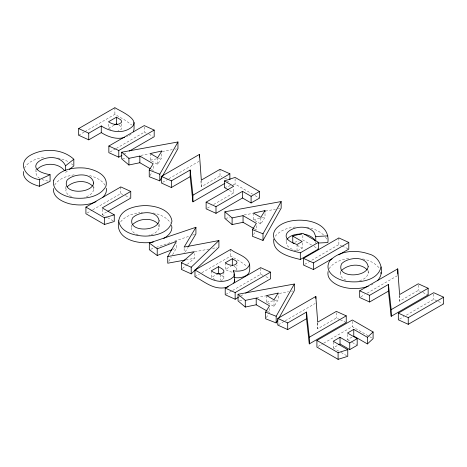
<?xml version="1.0" encoding="UTF-8"?>
<svg xmlns="http://www.w3.org/2000/svg" width="467" height="467" viewBox="0 0 467 467"><rect width="100%" height="100%" fill="white"/><g stroke="black" fill="none" stroke-linecap="round" stroke-linejoin="round"><path stroke-width="0.35" stroke-dasharray="2.33 1.75" d="M302.172 242.858L302.172 248.187L297.03 251.153C292.435 249.623 284.911 246.891 286.37 240.663M121.543 123.843L121.35 129.149L120.118 130.258L117.853 131.075M39.619 178.336C37.074 176.952 35.27 173.963 36.193 171.05M236.687 270.189L236.985 265.034M93.68 185.703C95.28 191.686 89.938 196.122 84.638 197.22M159.119 224.148C160.379 229.373 155.867 233.401 151.255 234.632M368.194 270.65C369.298 276.143 363.822 279.745 359.158 280.836M71.509 196.589C68.077 195.55 64.195 191.826 66.571 188.09M138.127 234.726C134.315 233.938 129.429 230.114 132.015 225.87M346.024 280.206C342.895 279.178 338.984 275.939 340.846 272.325M54.639 185.072C58.778 178.447 67.09 175.89 74.434 174.769M329.153 268.688C333.292 262.063 341.605 259.5 348.948 258.385M168.78 261.392L171.214 257.136M172.609 254.702L176.438 248.012L176.438 243.354M24.447 168.132C28.382 161.022 37.056 158.336 44.634 157.309M185.241 251.888L187.822 247.557M149.954 175.586L152.096 172.142M150.298 153.515L150.298 160.175L157.63 164.407L161.815 157.7L161.815 151.705M253.511 234.597L255.297 231.725M253.499 213.098L253.499 219.759L260.831 223.991L265.017 217.278L265.017 213.285M266.318 317.642L268.461 314.198M266.663 295.57L266.663 302.231L273.995 306.463L278.18 299.756L278.18 293.761M275.215 236.238C280.433 229.986 288.834 227.277 296.749 226.898M120.661 221.743C125.372 216.081 132.78 213.536 139.872 212.549M223.862 271.981L223.862 278.641L222.59 279.885L220.447 280.661M182.463 268.502L186.777 264.807M187.32 264.345L194.325 258.344L194.325 253.68M65.538 172.469L68.305 170.28M131.064 134.303L126.493 136.837M226.746 182.27L229.875 180.455M78.666 135.249L84.288 132.003M84.912 131.641L114.894 114.327L125.565 120.486L131.717 124.975M114.012 125.255L108.548 128.407L108.548 122.412M110.101 151.962L115.688 148.734M116.312 148.378L144.262 132.237L146.247 133.142M123.749 154.314L126.855 152.522M87.166 213.022L92.151 210.138M92.775 209.782L120.825 193.583L122.809 194.488M102.22 209.234L102.22 214.563L106.558 212.059M162.662 182.305L168.278 179.059M168.902 178.703L198.843 161.413M200.909 181.056L201.318 186.771L220.004 175.983L221.977 176.876M207.377 208.113L211.137 205.941M213.641 204.493L233.698 192.912L233.698 187.582M194.972 276.703L199.362 274.17M201.872 272.722L230.716 256.068L241.165 262.104L247.393 266.645M211.277 270.866L211.277 277.526L216.741 274.374M225.246 262.798L225.246 269.465L231.136 266.062M225.841 294.373L232.052 290.789M232.671 290.433L260.621 274.292L263.271 275.495M238.87 297.088L240.114 296.37M240.733 296.014L243.838 294.216M304.706 264.316L338.867 244.597L341.517 245.794M278.402 324.717L284.642 321.115M285.267 320.759L315.207 303.468M360.927 296.767L364.669 294.607M367.167 293.165L397.732 275.518M317.268 323.111L317.683 328.826L336.363 318.039L339.655 319.527M318.155 346.386L323.129 343.514M323.748 343.157L352.34 326.649L371.837 337.91M399.168 295.523L399.583 301.238L418.269 290.451L420.242 291.344M333.216 341.932L333.216 347.927L338.172 345.066M347.471 334.366L347.471 339.696L352.509 336.789M399.565 319.084L403.914 316.573M406.395 315.137L433.726 299.359L442.325 303.264M371.166 285.033L372.87 284.216M172.463 249.559L176.438 248.012M150.689 249.238L155.482 247.615M156.171 247.382L171.938 242.052M174.676 241.13L189.071 236.261M192.497 235.099L194.558 234.405M224.452 187.576L230.429 185.609M233.086 184.734L235.082 184.074L252.571 194.173M294.782 242.204L298.816 241.1M150.298 160.175L161.815 157.7M253.499 219.759L265.017 217.278M266.663 302.231L278.18 299.756M194.78 251.748L208.971 249.08M212.52 248.415L216.781 247.615M185.93 259.88L194.325 258.344M122.407 158.739L126.68 157.963M140.923 155.371L149.469 153.818M162.288 151.483L172.259 149.668M175.107 149.154L176.532 148.891M225.608 218.322L229.881 217.546M244.124 214.954L252.67 213.401M265.49 211.066L275.46 209.251M278.309 208.737L279.733 208.475M239.478 300.666L243.038 300.018M256.57 297.555L266.546 295.745M279.365 293.41L288.624 291.729M291.472 291.21L292.897 290.947M148.792 235.228L150.082 235M141.168 212.473L142.464 212.397M48.037 181.044L44.604 180.478L42.018 179.433M152.995 212.97C159.65 214.219 166.807 217.19 170.583 223.068M362.76 258.922C368.889 260.107 374.913 262.985 379.041 267.766M232.041 272.098L229.653 271.683L225.246 269.465M306.749 227.382C312.884 228.357 319.06 230.692 323.625 235M57.85 157.969L64.481 159.848L68.678 161.891M89.623 175.545C95.484 177.221 101.829 179.906 105.145 185.288M224.609 178.073L227.242 179.264M422.874 292.535L428.14 294.922M340.315 319.831L346.24 322.51M148.891 134.338L152.861 136.142M342.177 246.097L348.131 248.8M125.46 195.685L129.429 197.488M265.916 276.697L269.226 278.198M215.036 279.599L211.277 277.526M234.002 266.248L236.442 267.865L236.985 269.027M255.07 195.615L259.442 198.142M229.385 190.425L233.698 192.912M311.6 245.041L302.855 239.991L302.855 234.667M314.098 246.483L318.471 249.01M109.062 128.705L110.621 129.604M297.152 245.292L302.172 248.187M151.355 169.375L153.17 170.42L153.17 165.756M254.556 228.953L256.371 230.003L256.371 225.339M347.471 339.696L351.721 342.153M352.328 342.504L357.185 345.306M102.22 214.563L107.036 217.348M107.644 217.692L114.269 221.521M333.216 347.927L340.49 352.13M341.097 352.474L347.763 356.327M267.714 311.431L269.529 312.476L269.529 308.483M221.586 275.139L223.757 277.182L223.862 278.641M118.992 125.138L120.743 126.458L121.543 127.835M71.323 163.678L72.823 165.014M325.499 237.102L326.871 239.361M158.582 224.755L159.119 227.482M93.143 186.975L93.68 189.701M368.095 271.625L368.194 273.312M433.726 294.029L433.726 299.359M418.269 285.121L418.269 290.451M399.583 295.243L399.583 301.238M352.34 321.319L352.34 326.649M340.355 270.895L340.355 273.563M338.867 237.931L338.867 244.597M336.363 312.709L336.363 318.039M317.683 322.831L317.683 328.826M315.756 241.83L315.756 243.161M297.03 244.492L297.03 251.153M286.143 239.022L286.143 242.355M273.995 299.802L273.995 306.463M260.831 217.996L260.831 223.991M260.621 268.297L260.621 274.292M235.082 178.744L235.082 184.074M233.307 273.428L233.307 275.425M230.716 249.407L230.716 256.068M220.447 274.666L220.447 279.996M220.004 169.323L220.004 175.983M201.318 180.11L201.318 186.771M184.132 248.415L184.132 253.079M157.63 157.747L157.63 164.407M144.262 126.907L144.262 132.237M131.28 225.065L131.28 227.727M120.825 186.923L120.825 193.583M114.894 107.667L114.894 114.327M65.841 186.619L65.841 189.946M35.936 169.41L35.936 172.743"/><path stroke-width="0.7" d="M78.666 128.583L114.894 107.667C119.996 111.152 143.731 120.439 129.441 128.746C120.562 134.082 109.436 131.297 101.263 125.95L88.742 133.177L78.666 128.583L78.666 135.249L88.742 139.843L101.263 132.61C108.116 136.872 116.633 139.913 124.66 137.415M273.814 239.063C271.987 252.892 290.194 256.996 300.31 259.494L318.471 249.01L318.471 242.35L302.855 233.331L292.762 236.092L292.762 242.752L294.017 243.482M53.477 188.528C52.561 197.383 62.631 201.925 69.764 203.851C78.456 205.655 87.93 205.486 96.079 201.691M118.723 220.844C120.41 209.099 135.051 205.842 145.056 205.579C155.301 205.684 170.146 209.263 171.973 221.119C169.801 232.671 155.453 235.963 145.371 236.109C135.278 235.928 120.451 232.689 118.723 220.844C114.742 240.02 139.534 244.813 153.357 242.011M328.085 271.549C326.538 278.787 333.905 283.72 339.737 286.026C348.826 289.347 359.105 289.464 368.265 286.318M381.043 266.955C378.048 280.293 360.705 282.751 349.182 281.665C339.287 281.227 322.487 272.839 329.737 260.913C339.316 250.446 355.842 249.471 368.603 253.908C380.331 256.441 385.83 272.179 377.4 280.795M228.305 286.796A12.492 7.209 0 0 1 219.443 287.946C210.249 287.17 202.894 280.737 194.972 276.703L194.972 270.043L230.716 249.407C236.547 254.246 247.457 255.992 249.617 264.246C247.802 270.784 239.075 271.87 233.307 270.767L233.307 272.098M233.307 270.767L234.352 273.043L234.527 274.841L233.465 276.925L230.914 278.892L228.305 280.13A12.492 7.209 0 0 1 219.443 281.286C210.249 280.509 202.894 274.076 194.972 270.043M233.728 283.066L234.527 281.502L234.527 274.841M133.364 131.863L134.058 129.125L134.058 122.465M121.694 152.207L128.91 158.336L139.849 156.066L153.17 163.759L149.242 170.076L149.242 176.736L159.802 180.869L159.802 174.209L177.956 141.974L121.694 152.207L121.694 158.868L128.91 164.997L139.849 162.732L150.141 168.675M159.802 180.869L177.956 148.634L177.956 141.974M224.896 211.79L232.111 217.92L243.05 215.649L256.371 223.343L252.443 229.653L252.443 236.32L263.003 240.452L263.003 233.792L281.157 201.557L224.896 211.79L224.896 218.451L232.111 224.58L243.05 222.31L253.949 228.608M263.003 240.452L281.157 208.218L281.157 201.557M238.053 294.263L245.274 300.392L256.208 298.127L269.529 305.815L265.606 312.131L265.606 318.792L276.166 322.93L276.166 316.264L294.321 284.029L238.053 294.263L238.053 300.923L245.274 307.053L256.208 304.788L267.112 311.08M276.166 322.93L277.947 319.767M278.659 318.506L294.321 290.69L294.321 284.029M185.23 260.008L167.735 263.213L167.735 256.552L176.438 241.351L157.221 248.829L149.317 243.038L195.924 227.283L195.924 233.944L188.189 246.938M195.924 227.283L184.132 247.084L218.912 240.552L218.912 247.212L191.207 273.872L181.389 269.43L181.389 262.769L194.325 251.678L167.735 256.552M265.017 210.617L260.831 217.33L253.499 213.098L265.017 210.617L265.017 211.954M287.117 239.122C290.585 234.919 296.51 233.862 301.688 234.084M36.969 169.503C43.939 162.207 58.375 162.545 64.516 170.63M102.378 197.693C105.069 195.416 107.159 191.803 106.254 188.195M191.207 273.872L191.207 267.212L218.912 240.552M357.185 338.645L347.471 333.035L353.764 329.398L353.764 336.065L367.412 343.94L367.412 337.279L373.098 331.973L352.34 319.988L316.912 340.443L316.912 347.104L338.096 359.333L347.763 356.327L347.763 349.666L333.216 341.266L340.029 337.332L349.748 342.941L357.185 338.645L357.185 345.306L349.748 349.602L340.029 343.992L338.791 344.71M367.412 343.94L373.098 338.633L373.098 331.973M67.061 186.847C73.547 180.618 85.858 179.31 92.513 185.989M132.505 224.627C138.985 218.398 151.296 217.091 157.951 223.769M341.575 270.463C348.172 264.118 360.973 262.833 367.436 270.072M65.538 170.467L65.538 165.803L73.827 159.247C62.596 148.833 44.347 147.876 31.102 154.869C15.936 162.89 25.819 177.974 39.421 179.597L50.092 174.722L50.092 181.383L39.421 186.257C32.404 184.412 22.696 180.233 23.35 171.523M69.408 169.404L73.827 165.908L73.827 159.247M163.794 238.386C168.342 235.858 173.21 231.066 171.599 225.38M224.866 183.356L192.935 201.843L192.935 195.183L229.875 173.794L229.875 179.789M309.3 343.899L309.3 337.238L346.24 315.85L346.24 322.51L309.3 343.899L306.533 318.71L306.533 312.049L287.701 322.925L277.777 318.418L277.777 325.079L287.701 329.585L306.533 318.71M391.2 316.311L391.2 309.65L428.14 288.262L428.14 294.922L391.2 316.311L388.433 291.122L388.433 284.461L369.601 295.331L359.678 290.83L359.678 297.491L369.601 301.997L388.433 291.122M116.441 117.188L108.548 121.747C112.156 124.245 117.853 126.096 121.35 122.488L121.543 121.175L120.743 119.797L116.441 117.188L116.441 123.854L114.619 124.905M121.887 155.388L118.781 157.181L108.858 152.68L108.858 146.019L144.262 125.576L154.186 130.083L154.186 136.743L129.341 151.086M108.858 146.019L118.781 150.52L154.186 130.083M130.754 191.429L102.22 207.903L114.269 214.861L114.269 221.521L104.497 224.469L85.916 213.74L85.916 207.079L120.825 186.923L130.754 191.429L130.754 198.09L107.801 211.341M161.419 176.363L171.342 180.869L190.168 169.994L190.168 176.654L171.342 187.53L161.419 183.023L161.419 176.363L199.467 154.39L201.318 180.11L220.004 169.323L229.875 173.794M224.452 180.916L235.082 177.413L259.442 191.482L259.442 198.142L251.094 202.958L242.507 198.002L215.993 213.308L206.122 208.837L206.122 202.17L233.698 186.251L224.452 180.916L224.452 187.576L228.153 189.713M206.122 202.17L215.993 206.648L242.507 191.342L251.094 196.298L259.442 191.482M218.556 266.663L211.277 270.866C214.785 273.265 220.471 275.997 223.862 271.981L223.757 270.521L222.753 269.296L218.556 266.663L218.556 273.323L220.389 274.38M232.315 258.718L225.246 262.798C228.491 265.04 233.535 266.89 236.687 263.522L236.985 262.366L236.442 261.205L232.315 258.718L232.315 265.379M217.348 274.024L218.556 273.323M238.252 297.444L235.146 299.236L225.217 294.735L225.217 288.075L260.621 267.632L270.551 272.138L270.551 278.799L245.7 293.142M318.605 243.015L327.863 242.548C330.764 220.71 300.31 216.828 285.319 222.543C278.951 224.843 271.21 230.78 274.094 238.45C279.044 247.901 290.848 250.429 300.31 252.834L318.471 242.35M225.217 288.075L235.146 292.575L270.551 272.138M332.025 258.782L313.392 269.541L303.468 265.034L303.468 258.374L338.867 237.931L348.796 242.437L348.796 249.098L338.855 254.836M303.468 258.374L313.392 262.88L348.796 242.437M277.777 318.418L315.832 296.446L317.683 322.166L336.363 311.378L346.24 315.85M359.678 290.83L397.732 268.858L399.583 294.572L418.269 283.79L428.14 288.262M398.322 313.135L433.726 292.698L443.65 297.205L443.65 303.865L408.246 324.302L398.322 319.802L398.322 313.135L408.246 317.642L443.65 297.205M149.317 243.038L149.317 249.699L157.221 255.49L171.798 249.822M316.912 340.443L338.096 352.673L347.763 349.666M85.916 207.079L104.497 217.803L114.269 214.861M292.762 236.092L302.172 241.527L297.03 244.492C268.811 235.205 303.054 218.842 313.976 232.315L315.756 236.5L327.863 235.888M234.002 277.503C238.018 278.198 242.262 277.783 245.835 275.711C250.51 273.755 249.827 268.367 249.617 264.246M50.092 174.722C14.103 167.962 56.186 145.716 65.538 165.803M304.128 234.294C307.841 234.697 311.32 236.343 313.976 238.976L314.74 240.774M149.242 170.076L159.802 174.209M252.443 229.653L263.003 233.792M265.606 312.131L276.166 316.264M181.389 262.769L191.207 267.212M116.441 123.854L117.713 124.496M353.764 329.398L367.412 337.279M380.862 272.413L381.043 273.615M388.433 284.461L391.2 309.65M306.533 312.049L309.3 337.238M190.168 169.994L192.935 195.183M190.168 176.654L192.935 201.843M234.352 279.704L234.527 281.502M408.246 317.642L408.246 324.302M397.732 268.858L397.732 274.187M369.601 295.331L369.601 301.997M349.748 342.941L349.748 349.602M340.029 337.332L340.029 343.992M338.096 352.673L338.096 359.333M315.832 296.446L315.832 298.448M315.756 236.5L315.756 241.165M313.392 262.88L313.392 269.541M300.31 252.834L300.31 259.494M287.701 322.925L287.701 329.585M256.208 298.127L256.208 304.788M251.094 196.298L251.094 202.958M245.274 300.392L245.274 307.053M243.05 215.649L243.05 222.31M242.507 191.342L242.507 198.002M235.146 292.575L235.146 299.236M232.111 217.92L232.111 224.58M215.993 206.648L215.993 213.308M199.467 154.39L199.467 157.058M171.342 180.869L171.342 187.53M157.221 248.829L157.221 255.49M139.849 156.066L139.849 162.732M128.91 158.336L128.91 164.997M118.781 150.52L118.781 157.181M104.497 217.803L104.497 224.469M101.263 125.95L101.263 132.61M88.742 133.177L88.742 139.843M39.421 179.597L39.421 186.257M53.769 180.075C51.131 191.622 65.561 197.027 74.667 198.049C85.846 199.065 100.055 197.016 105.962 186.24C108.712 174.681 93.925 169.112 84.801 168.056C73.728 167.145 59.362 169.182 53.769 180.075M93.68 183.035C91.865 194.319 60.838 194.505 67.061 180.186C73.033 173.689 91.789 171.658 93.68 183.035M159.119 220.821C157.309 232.099 126.277 232.286 132.505 217.966C138.471 211.469 157.233 209.444 159.119 220.821M368.194 266.651C366.379 277.935 335.353 278.122 341.575 263.802C347.547 257.299 366.303 255.274 368.194 266.651M161.815 151.034L157.63 157.747L150.298 153.515L161.815 151.034M278.18 293.095L273.995 299.802L266.663 295.57L278.18 293.095"/></g></svg>
